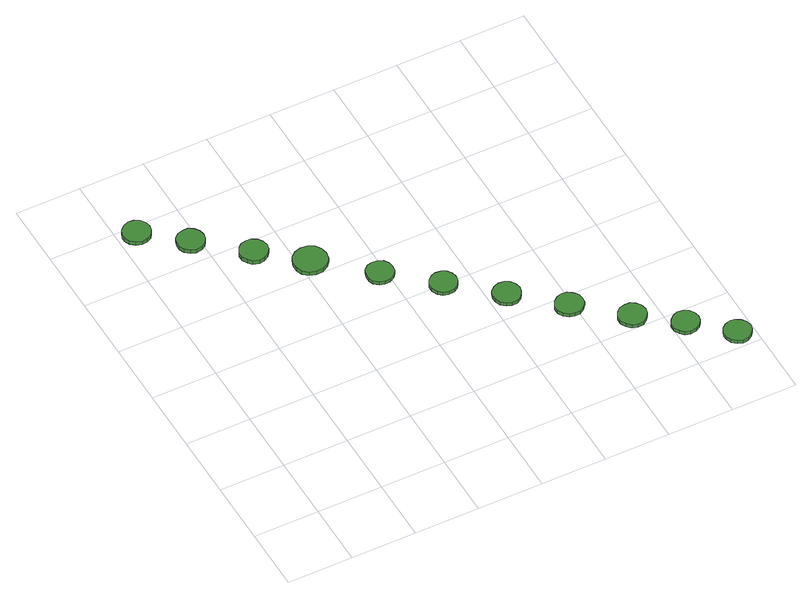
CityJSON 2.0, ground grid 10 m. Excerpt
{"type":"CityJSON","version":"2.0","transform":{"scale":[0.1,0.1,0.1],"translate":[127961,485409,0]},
"CityObjects":{
"tree1":{"type":"SolitaryVegetationObject","attributes":{"function":"something"},"geometry":[{"type":"MultiSurface","lod":"1","boundaries":[[[0,1,2,3,4,5,6,7,8,9,10,11,12,13,14]],[[15,16,17,18,19,20,21,22,23,24,25,26,27,28,29]],[[0,29,28,1]],[[1,28,27,2]],[[2,27,26,3]],[[3,26,25,4]],[[4,25,24,5]],[[5,24,23,6]],[[6,23,22,7]],[[7,22,21,8]],[[8,21,20,9]],[[9,20,19,10]],[[10,19,18,11]],[[11,18,17,12]],[[12,17,16,13]],[[13,16,15,14]],[[14,15,29,0]]]}]},
"tree2":{"type":"SolitaryVegetationObject","attributes":{"function":"something"},"geometry":[{"type":"MultiSurface","lod":"1","boundaries":[[[30,31,32,33,34,35,36,37,38,39,40,41,42,43,44]],[[45,46,47,48,49,50,51,52,53,54,55,56,57,58,59]],[[30,59,58,31]],[[31,58,57,32]],[[32,57,56,33]],[[33,56,55,34]],[[34,55,54,35]],[[35,54,53,36]],[[36,53,52,37]],[[37,52,51,38]],[[38,51,50,39]],[[39,50,49,40]],[[40,49,48,41]],[[41,48,47,42]],[[42,47,46,43]],[[43,46,45,44]],[[44,45,59,30]]]}]},
"tree3":{"type":"SolitaryVegetationObject","attributes":{"function":"something"},"geometry":[{"type":"MultiSurface","lod":"1","boundaries":[[[60,61,62,63,64,65,66,67,68,69,70,71,72,73,74]],[[75,76,77,78,79,80,81,82,83,84,85,86,87,88,89]],[[60,89,88,61]],[[61,88,87,62]],[[62,87,86,63]],[[63,86,85,64]],[[64,85,84,65]],[[65,84,83,66]],[[66,83,82,67]],[[67,82,81,68]],[[68,81,80,69]],[[69,80,79,70]],[[70,79,78,71]],[[71,78,77,72]],[[72,77,76,73]],[[73,76,75,74]],[[74,75,89,60]]]}]},
"tree4":{"type":"SolitaryVegetationObject","attributes":{"function":"something"},"geometry":[{"type":"MultiSurface","lod":"1","boundaries":[[[90,91,92,93,94,95,96,97,98,99,100,101,102,103,104]],[[105,106,107,108,109,110,111,112,113,114,115,116,117,118,119]],[[90,119,118,91]],[[91,118,117,92]],[[92,117,116,93]],[[93,116,115,94]],[[94,115,114,95]],[[95,114,113,96]],[[96,113,112,97]],[[97,112,111,98]],[[98,111,110,99]],[[99,110,109,100]],[[100,109,108,101]],[[101,108,107,102]],[[102,107,106,103]],[[103,106,105,104]],[[104,105,119,90]]]}]},
"tree5":{"type":"SolitaryVegetationObject","attributes":{"function":"something"},"geometry":[{"type":"MultiSurface","lod":"1","boundaries":[[[120,121,122,123,124,125,126,127,128,129,130,131,132,133,134]],[[135,136,137,138,139,140,141,142,143,144,145,146,147,148,149]],[[120,149,148,121]],[[121,148,147,122]],[[122,147,146,123]],[[123,146,145,124]],[[124,145,144,125]],[[125,144,143,126]],[[126,143,142,127]],[[127,142,141,128]],[[128,141,140,129]],[[129,140,139,130]],[[130,139,138,131]],[[131,138,137,132]],[[132,137,136,133]],[[133,136,135,134]],[[134,135,149,120]]]}]},
"tree6":{"type":"SolitaryVegetationObject","attributes":{"function":"something"},"geometry":[{"type":"MultiSurface","lod":"1","boundaries":[[[150,151,152,153,154,155,156,157,158,159,160,161,162,163,164]],[[165,166,167,168,169,170,171,172,173,174,175,176,177,178,179]],[[150,179,178,151]],[[151,178,177,152]],[[152,177,176,153]],[[153,176,175,154]],[[154,175,174,155]],[[155,174,173,156]],[[156,173,172,157]],[[157,172,171,158]],[[158,171,170,159]],[[159,170,169,160]],[[160,169,168,161]],[[161,168,167,162]],[[162,167,166,163]],[[163,166,165,164]],[[164,165,179,150]]]}]},
"tree7":{"type":"SolitaryVegetationObject","attributes":{"function":"something"},"geometry":[{"type":"MultiSurface","lod":"1","boundaries":[[[180,181,182,183,184,185,186,187,188,189,190,191,192,193,194]],[[195,196,197,198,199,200,201,202,203,204,205,206,207,208,209]],[[180,209,208,181]],[[181,208,207,182]],[[182,207,206,183]],[[183,206,205,184]],[[184,205,204,185]],[[185,204,203,186]],[[186,203,202,187]],[[187,202,201,188]],[[188,201,200,189]],[[189,200,199,190]],[[190,199,198,191]],[[191,198,197,192]],[[192,197,196,193]],[[193,196,195,194]],[[194,195,209,180]]]}]},
"tree8":{"type":"SolitaryVegetationObject","attributes":{"function":"something"},"geometry":[{"type":"MultiSurface","lod":"1","boundaries":[[[210,211,212,213,214,215,216,217,218,219,220,221,222,223,224]],[[225,226,227,228,229,230,231,232,233,234,235,236,237,238,239]],[[210,239,238,211]],[[211,238,237,212]],[[212,237,236,213]],[[213,236,235,214]],[[214,235,234,215]],[[215,234,233,216]],[[216,233,232,217]],[[217,232,231,218]],[[218,231,230,219]],[[219,230,229,220]],[[220,229,228,221]],[[221,228,227,222]],[[222,227,226,223]],[[223,226,225,224]],[[224,225,239,210]]]}]},
"tree9":{"type":"SolitaryVegetationObject","attributes":{"function":"something"},"geometry":[{"type":"MultiSurface","lod":"1","boundaries":[[[240,241,242,243,244,245,246,247,248,249,250,251,252,253,254]],[[255,256,257,258,259,260,261,262,263,264,265,266,267,268,269]],[[240,269,268,241]],[[241,268,267,242]],[[242,267,266,243]],[[243,266,265,244]],[[244,265,264,245]],[[245,264,263,246]],[[246,263,262,247]],[[247,262,261,248]],[[248,261,260,249]],[[249,260,259,250]],[[250,259,258,251]],[[251,258,257,252]],[[252,257,256,253]],[[253,256,255,254]],[[254,255,269,240]]]}]},
"tree10":{"type":"SolitaryVegetationObject","attributes":{"function":"something"},"geometry":[{"type":"MultiSurface","lod":"1","boundaries":[[[270,271,272,273,274,275,276,277,278,279,280,281,282,283,284]],[[285,286,287,288,289,290,291,292,293,294,295,296,297,298,299]],[[270,299,298,271]],[[271,298,297,272]],[[272,297,296,273]],[[273,296,295,274]],[[274,295,294,275]],[[275,294,293,276]],[[276,293,292,277]],[[277,292,291,278]],[[278,291,290,279]],[[279,290,289,280]],[[280,289,288,281]],[[281,288,287,282]],[[282,287,286,283]],[[283,286,285,284]],[[284,285,299,270]]]}]},
"tree11":{"type":"SolitaryVegetationObject","attributes":{"function":"something"},"geometry":[{"type":"MultiSurface","lod":"1","boundaries":[[[300,301,302,303,304,305,306,307,308,309,310,311,312,313,314]],[[315,316,317,318,319,320,321,322,323,324,325,326,327,328,329]],[[300,329,328,301]],[[301,328,327,302]],[[302,327,326,303]],[[303,326,325,304]],[[304,325,324,305]],[[305,324,323,306]],[[306,323,322,307]],[[307,322,321,308]],[[308,321,320,309]],[[309,320,319,310]],[[310,319,318,311]],[[311,318,317,312]],[[312,317,316,313]],[[313,316,315,314]],[[314,315,329,300]]]}]}
},
"vertices":[
[49,586,9],[47,595,9],[42,602,9],[35,606,9],[26,607,9],[18,604,9],[11,598,9],[7,590,9],[7,582,9],[11,574,9],[18,568,9],[26,565,9],[35,566,9],[42,570,9],[47,577,9],[47,577,2],[42,570,2],[35,566,2],[26,565,2],[18,568,2],[11,574,2],[7,582,2],[7,590,2],[11,598,2],[18,604,2],[26,607,2],[35,606,2],[42,602,2],[47,595,2],[49,586,2],
[108,537,9],[106,545,9],[101,552,9],[94,557,9],[85,557,9],[77,555,9],[70,549,9],[67,541,9],[67,532,9],[70,525,9],[77,519,9],[85,516,9],[94,517,9],[101,521,9],[106,528,9],[106,528,2],[101,521,2],[94,517,2],[85,516,2],[77,519,2],[70,525,2],[67,532,2],[67,541,2],[70,549,2],[77,555,2],[85,557,2],[94,557,2],[101,552,2],[106,545,2],[108,537,2],
[176,477,9],[174,486,9],[169,493,9],[161,498,9],[153,498,9],[144,496,9],[138,490,9],[134,482,9],[134,473,9],[138,465,9],[144,459,9],[153,456,9],[161,457,9],[169,462,9],[174,469,9],[174,469,2],[169,462,2],[161,457,2],[153,456,2],[144,459,2],[138,465,2],[134,473,2],[134,482,2],[138,490,2],[144,496,2],[153,498,2],[161,498,2],[169,493,2],[174,486,2],[176,477,2],
[241,425,9],[239,435,9],[233,444,9],[224,449,9],[213,450,9],[203,447,9],[195,440,9],[191,430,9],[191,420,9],[195,410,9],[203,403,9],[213,400,9],[224,401,9],[233,406,9],[239,414,9],[239,414,2],[233,406,2],[224,401,2],[213,400,2],[203,403,2],[195,410,2],[191,420,2],[191,430,2],[195,440,2],[203,447,2],[213,450,2],[224,449,2],[233,444,2],[239,435,2],[241,425,2],
[310,359,9],[309,367,9],[304,374,9],[296,378,9],[288,379,9],[280,377,9],[273,371,9],[270,363,9],[270,354,9],[273,347,9],[280,341,9],[288,338,9],[296,339,9],[304,343,9],[309,350,9],[309,350,3],[304,343,3],[296,339,3],[288,338,3],[280,341,3],[273,347,3],[270,354,3],[270,363,3],[273,371,3],[280,377,3],[288,379,3],[296,378,3],[304,374,3],[309,367,3],[310,359,3],
[379,299,9],[377,308,9],[372,315,9],[365,319,9],[356,320,9],[348,317,9],[342,312,9],[338,304,9],[338,295,9],[342,287,9],[348,281,9],[356,279,9],[365,280,9],[372,284,9],[377,291,9],[377,291,3],[372,284,3],[365,280,3],[356,279,3],[348,281,3],[342,287,3],[338,295,3],[338,304,3],[342,312,3],[348,317,3],[356,320,3],[365,319,3],[372,315,3],[377,308,3],[379,299,3],
[447,240,9],[445,249,9],[440,256,9],[433,260,9],[424,261,9],[416,258,9],[409,252,9],[406,244,9],[406,236,9],[409,228,9],[416,222,9],[424,219,9],[433,220,9],[440,224,9],[445,232,9],[445,232,3],[440,224,3],[433,220,3],[424,219,3],[416,222,3],[409,228,3],[406,236,3],[406,244,3],[409,252,3],[416,258,3],[424,261,3],[433,260,3],[440,256,3],[445,249,3],[447,240,3],
[514,181,9],[513,189,9],[507,196,9],[500,201,9],[491,202,9],[483,199,9],[476,193,9],[472,185,9],[472,176,9],[476,168,9],[483,162,9],[491,160,9],[500,160,9],[507,165,9],[513,172,9],[513,172,3],[507,165,3],[500,160,3],[491,160,3],[483,162,3],[476,168,3],[472,176,3],[472,185,3],[476,193,3],[483,199,3],[491,202,3],[500,201,3],[507,196,3],[513,189,3],[514,181,3],
[582,121,9],[580,130,9],[575,137,9],[568,142,9],[559,142,9],[550,140,9],[544,134,9],[540,126,9],[540,117,9],[544,109,9],[550,103,9],[559,100,9],[568,101,9],[575,106,9],[580,113,9],[580,113,3],[575,106,3],[568,101,3],[559,100,3],[550,103,3],[544,109,3],[540,117,3],[540,126,3],[544,134,3],[550,140,3],[559,142,3],[568,142,3],[575,137,3],[580,130,3],[582,121,3],
[640,74,9],[638,83,9],[633,90,9],[626,94,9],[617,95,9],[609,92,9],[603,86,9],[599,79,9],[599,70,9],[603,62,9],[609,56,9],[617,54,9],[626,55,9],[633,59,9],[638,66,9],[638,66,3],[633,59,3],[626,55,3],[617,54,3],[609,56,3],[603,62,3],[599,70,3],[599,79,3],[603,86,3],[609,92,3],[617,95,3],[626,94,3],[633,90,3],[638,83,3],[640,74,3],
[696,25,9],[694,33,9],[689,40,9],[681,45,9],[673,46,9],[665,43,9],[658,37,9],[655,29,9],[655,21,9],[658,13,9],[665,7,9],[673,4,9],[681,5,9],[689,10,9],[694,17,9],[694,17,3],[689,10,3],[681,5,3],[673,4,3],[665,7,3],[658,13,3],[655,21,3],[655,29,3],[658,37,3],[665,43,3],[673,46,3],[681,45,3],[689,40,3],[694,33,3],[696,25,3]
]}
